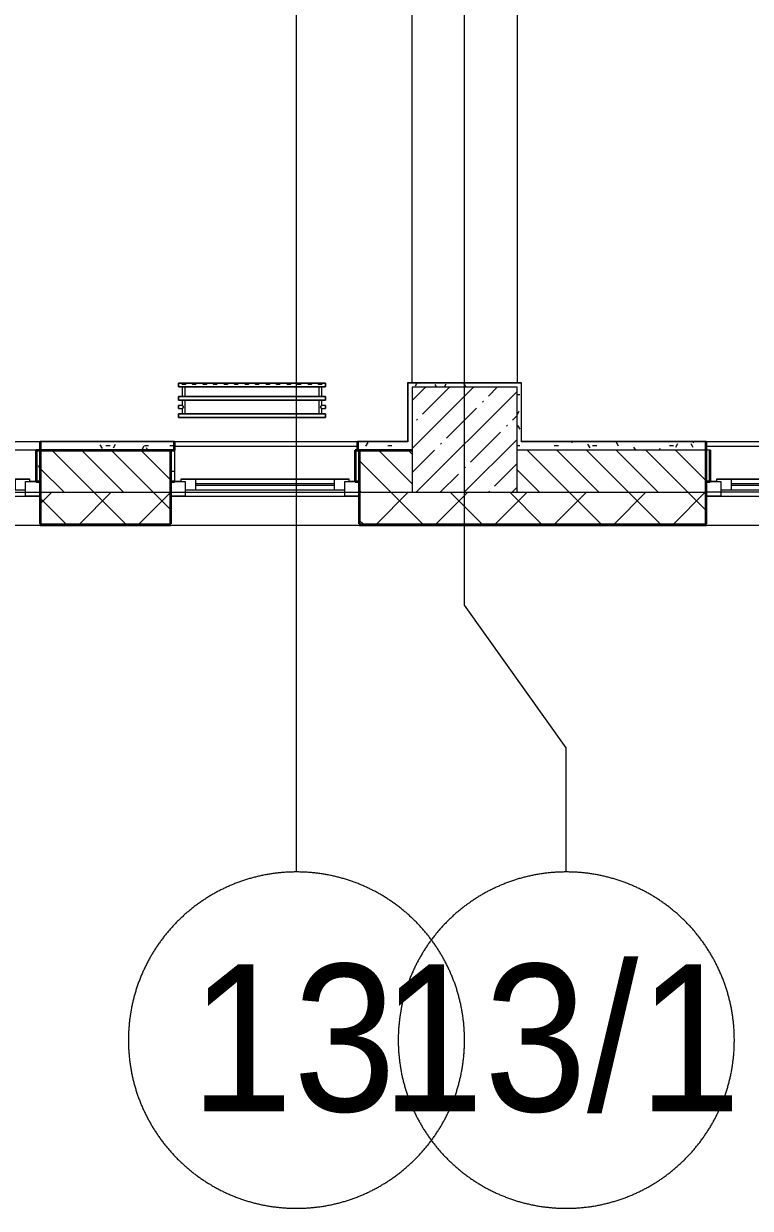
# Model space of a CAD drawing. Header units: millimetres. Extents: x 3914 to 443608, y -156176 to 78197.
# Drawn here: x 356481 to 359940, y -149483 to -143847 of the extents above; entities that cross this region are included whole.
import ezdxf

# ---------------------------------------------------------------- set-up
doc = ezdxf.new("R2010")
doc.units = ezdxf.units.MM
doc.linetypes.add('50_200_ШТРИХ_1Т_ш5_п1_п1_', pattern=[700, 500, -100, 0, -100])
for name, color, linetype, lineweight in [('A-FLOR', 7, 'Continuous', 9), ('A-GLAZ', 7, 'Continuous', 9), ('A-GLAZ-1', 7, 'Continuous', 5), ('A-WALL', 7, 'Continuous', 5), ('A-WALL-1', 7, 'Continuous', 35), ('I-WALL', 7, 'Continuous', 5), ('S-COLS', 7, 'Continuous', 9), ('S-COLS-1', 7, 'Continuous', 5), ('Оси', 7, 'Continuous', 9), ('Оси-1', 7, '50_200_ШТРИХ_1Т_ш5_п1_п1_', 9)]:
    doc.layers.add(name, color=color, linetype=linetype, lineweight=lineweight)
doc.layers.add('A-WALL-FNSH-1', color=9, linetype='Continuous', lineweight=5, true_color=0x808080)
doc.layers.add('M-EQPM-1', color=7, linetype='Continuous', lineweight=9, true_color=0xb2b2b2)
doc.styles.add('Arial', font='arial.ttf', dxfattribs={"width": 0.9, "height": 700})
pattern_1 = [(0, (315419.7, -145976.68), (243.84, 60.96), [20.117, -162.763, 20.117, -162.763, -975.36]), (0, (315419.7, -145976.68), (243.84, 60.96), [-365.76, 20.117, -345.643, 20.117, -162.763, -426.72]), (0, (315419.7, -145976.68), (243.84, 60.96), [-914.4, 20.117, -101.803, 20.117, -284.683]), (120, (315511.14, -145946.2), (-174.71291, 180.691634), [20.117, -162.763, 20.117, -162.763, -975.36]), (120, (315511.14, -145946.2), (-174.71291, 180.691634), [-365.76, 20.117, -345.643, 20.117, -162.763, -426.72]), (120, (315511.14, -145946.2), (-174.71291, 180.691634), [-914.4, 20.117, -101.803, 20.117, -284.683]), (240, (315541.62, -145824.28), (-69.12709, -241.651634), [20.117, -162.763, 20.117, -162.763, -975.36]), (240, (315541.62, -145824.28), (-69.12709, -241.651634), [-365.76, 20.117, -345.643, 20.117, -162.763, -426.72]), (240, (315541.62, -145824.28), (-69.12709, -241.651634), [-914.4, 20.117, -101.803, 20.117, -284.683])]

# ---------------------------------------------------------------- blocks, each defined once
blk = doc.blocks.new('BSC_Колонна _Прямоугольная - 500х500-V519-Объем проектирования 3 этажа')
at = {"layer": 'S-COLS-1'}
h = blk.add_hatch(dxfattribs=at)
h.set_pattern_fill('FP_12', color=256, style=0, pattern_type=2)
h.set_pattern_definition([(45, (-43160, -150), (-114.04925, 114.04925), []), (45, (-43045.95, -150), (-114.04925, 114.04925), [201.613, -40.323, 6.706, -33.617])])
h.paths.add_polyline_path([(-18.6, -250), (250, -250), (250, 250), (-250, 250), (-250, -250)])
for p, q in [((250, 250), (-250, 250)), ((-250, 250), (-250, -250)), ((250, -250), (250, 250)), ((-250, -250), (250, -250))]:
    blk.add_line(p, q, dxfattribs=at)
blk = doc.blocks.new('120_Окно_СКБ_2Ст - 120_Окно_СКБ_2Ст 3100х2500 _мал_створка слева_ 2-22446355-Объем проектирования 3 этажа')
at = {"layer": 'A-GLAZ'}
for p, q in [((-1550, -127), (-1550, -57)), ((-1550, -57), (-1480, -57)), ((-1480, -57), (-1480, -127)), ((650, -87), (-1480, -87)), ((-1480, -87), (-1480, -127)), ((-1430, -137), (-1430, -87)), ((600, -137), (600, -87)), ((650, -127), (650, -57)), ((650, -57), (720, -57)), ((650, -127), (650, -87)), ((720, -57), (720, -127)), ((1480, -87), (720, -87)), ((720, -87), (720, -127)), ((770, -137), (770, -87)), ((1430, -137), (1430, -87)), ((1480, -127), (1480, -57)), ((1480, -57), (1550, -57)), ((1480, -127), (1480, -87)), ((1550, -57), (1550, -127)), ((-1480, -127), (-1550, -127)), ((-1480, -127), (-1500, -127)), ((-1500, -127), (-1500, -137)), ((-1500, -137), (670, -137)), ((670, -137), (-1500, -137)), ((720, -127), (650, -127)), ((670, -127), (650, -127)), ((670, -137), (670, -127)), ((720, -127), (700, -127)), ((700, -127), (700, -137)), ((700, -137), (1500, -137)), ((1500, -137), (700, -137)), ((1550, -127), (1480, -127)), ((1500, -127), (1480, -127)), ((1500, -137), (1500, -127))]:
    blk.add_line(p, q, dxfattribs=at)
at = {"layer": 'A-GLAZ-1'}
for p, q in [((1550, -57), (-1550, -57)), ((-1430, -107), (600, -107)), ((770, -107), (1430, -107)), ((-1530, -127), (-1500, -127)), ((600, -117), (-1430, -117)), ((670, -127), (700, -127)), ((1430, -117), (770, -117)), ((1500, -127), (1530, -127))]:
    blk.add_line(p, q, dxfattribs=at)
blk = doc.blocks.new('120_Окно_СКБ_2Ст - 120_Окно_СКБ_2Ст 2100х2400 _мал створка справа_-V539-Объем проектирования 3 этажа')
at = {"layer": 'A-GLAZ'}
for p, q in [((-1050, -127), (-1050, -57)), ((-1050, -57), (-980, -57)), ((-980, -57), (-980, -127)), ((150, -87), (-980, -87)), ((-980, -87), (-980, -127)), ((-930, -137), (-930, -87)), ((100, -137), (100, -87)), ((150, -127), (150, -57)), ((150, -57), (220, -57)), ((150, -127), (150, -87)), ((220, -57), (220, -127)), ((980, -87), (220, -87)), ((220, -87), (220, -127)), ((270, -137), (270, -87)), ((930, -137), (930, -87)), ((980, -127), (980, -57)), ((980, -57), (1050, -57)), ((980, -127), (980, -87)), ((1050, -57), (1050, -127)), ((-980, -127), (-1050, -127)), ((-980, -127), (-1000, -127)), ((-1000, -127), (-1000, -137)), ((-1000, -137), (170, -137)), ((170, -137), (-1000, -137)), ((220, -127), (150, -127)), ((170, -127), (150, -127)), ((170, -137), (170, -127)), ((220, -127), (200, -127)), ((200, -127), (200, -137)), ((200, -137), (1000, -137)), ((1000, -137), (200, -137)), ((1050, -127), (980, -127)), ((1000, -127), (980, -127)), ((1000, -137), (1000, -127))]:
    blk.add_line(p, q, dxfattribs=at)
at = {"layer": 'A-GLAZ-1'}
for p, q in [((1050, -57), (-1050, -57)), ((-930, -107), (100, -107)), ((270, -107), (930, -107)), ((-1030, -127), (-1000, -127)), ((100, -117), (-930, -117)), ((170, -127), (200, -127)), ((930, -117), (270, -117)), ((1000, -127), (1030, -127))]:
    blk.add_line(p, q, dxfattribs=at)
blk = doc.blocks.new('120_Окно_СКБ_1Ст - 120_Окно_СКБ_1Ст 900х2500_h_-22445987-Объем проектирования 3 этажа')
at = {"layer": 'A-GLAZ'}
for p, q in [((-450, -127), (-450, -57)), ((-450, -57), (-380, -57)), ((-380, -57), (-380, -127)), ((380, -87), (-380, -87)), ((-380, -87), (-380, -127)), ((-330, -137), (-330, -87)), ((330, -137), (330, -87)), ((380, -127), (380, -57)), ((380, -57), (450, -57)), ((380, -127), (380, -87)), ((450, -57), (450, -127)), ((-380, -127), (-450, -127)), ((-380, -127), (-400, -127)), ((-400, -127), (-400, -137)), ((-400, -137), (400, -137)), ((400, -137), (-400, -137)), ((450, -127), (380, -127)), ((400, -127), (380, -127)), ((400, -137), (400, -127))]:
    blk.add_line(p, q, dxfattribs=at)
at = {"layer": 'A-GLAZ-1'}
for p, q in [((450, -57), (-450, -57)), ((-330, -107), (330, -107)), ((-430, -127), (-400, -127)), ((330, -117), (-330, -117)), ((400, -127), (430, -127))]:
    blk.add_line(p, q, dxfattribs=at)
blk = doc.blocks.new('radiator_prado_classic_z_tip_30_po exemplyaru - Classic Z Тип 30-500-V660-Объем проектирования 3 этажа')
at = {"layer": 'M-EQPM-1'}
for p, q in [((0, 228), (0, 210)), ((700, 228), (0, 228)), ((0, 210), (0, 228)), ((0, 228), (12.5, 228)), ((12.5, 228), (37.5, 228)), ((37.5, 228), (12.5, 228)), ((12.5, 228), (37.5, 228)), ((12.5, 228), (17.5, 223)), ((12.5, 228), (17.5, 223)), ((32.5, 223), (37.5, 228)), ((37.5, 228), (32.5, 223)), ((37.5, 228), (62.5, 228)), ((62.5, 228), (87.5, 228)), ((87.5, 228), (62.5, 228)), ((62.5, 228), (87.5, 228)), ((62.5, 228), (67.5, 223)), ((62.5, 228), (67.5, 223)), ((82.5, 223), (87.5, 228)), ((87.5, 228), (82.5, 223)), ((87.5, 228), (112.5, 228)), ((112.5, 228), (137.5, 228)), ((137.5, 228), (112.5, 228)), ((112.5, 228), (137.5, 228)), ((112.5, 228), (117.5, 223)), ((112.5, 228), (117.5, 223)), ((132.5, 223), (137.5, 228)), ((137.5, 228), (132.5, 223)), ((137.5, 228), (162.5, 228)), ((162.5, 228), (187.5, 228)), ((187.5, 228), (162.5, 228)), ((162.5, 228), (187.5, 228)), ((162.5, 228), (167.5, 223)), ((162.5, 228), (167.5, 223)), ((182.5, 223), (187.5, 228)), ((187.5, 228), (182.5, 223)), ((187.5, 228), (212.5, 228)), ((212.5, 228), (237.5, 228)), ((237.5, 228), (212.5, 228)), ((212.5, 228), (237.5, 228)), ((212.5, 228), (217.5, 223)), ((212.5, 228), (217.5, 223)), ((232.5, 223), (237.5, 228)), ((237.5, 228), (232.5, 223)), ((237.5, 228), (262.5, 228)), ((262.5, 228), (287.5, 228)), ((287.5, 228), (262.5, 228)), ((262.5, 228), (287.5, 228)), ((262.5, 228), (267.5, 223)), ((262.5, 228), (267.5, 223)), ((282.5, 223), (287.5, 228)), ((287.5, 228), (282.5, 223)), ((287.5, 228), (312.5, 228)), ((312.5, 228), (337.5, 228)), ((337.5, 228), (312.5, 228)), ((312.5, 228), (337.5, 228)), ((312.5, 228), (317.5, 223)), ((312.5, 228), (317.5, 223)), ((332.5, 223), (337.5, 228)), ((337.5, 228), (332.5, 223)), ((337.5, 228), (362.5, 228)), ((362.5, 228), (387.5, 228)), ((387.5, 228), (362.5, 228)), ((362.5, 228), (387.5, 228)), ((362.5, 228), (367.5, 223)), ((362.5, 228), (367.5, 223)), ((382.5, 223), (387.5, 228)), ((387.5, 228), (382.5, 223)), ((387.5, 228), (412.5, 228)), ((412.5, 228), (437.5, 228)), ((437.5, 228), (412.5, 228)), ((412.5, 228), (437.5, 228)), ((412.5, 228), (417.5, 223)), ((412.5, 228), (417.5, 223)), ((432.5, 223), (437.5, 228)), ((437.5, 228), (432.5, 223)), ((437.5, 228), (462.5, 228)), ((462.5, 228), (487.5, 228)), ((487.5, 228), (462.5, 228)), ((462.5, 228), (487.5, 228)), ((462.5, 228), (467.5, 223)), ((462.5, 228), (467.5, 223)), ((482.5, 223), (487.5, 228)), ((487.5, 228), (482.5, 223)), ((487.5, 228), (512.5, 228)), ((512.5, 228), (537.5, 228)), ((537.5, 228), (512.5, 228)), ((512.5, 228), (537.5, 228)), ((512.5, 228), (517.5, 223)), ((512.5, 228), (517.5, 223)), ((532.5, 223), (537.5, 228)), ((537.5, 228), (532.5, 223)), ((537.5, 228), (562.5, 228)), ((562.5, 228), (587.5, 228)), ((587.5, 228), (562.5, 228)), ((562.5, 228), (587.5, 228)), ((562.5, 228), (567.5, 223)), ((562.5, 228), (567.5, 223)), ((582.5, 223), (587.5, 228)), ((587.5, 228), (582.5, 223)), ((587.5, 228), (612.5, 228)), ((612.5, 228), (637.5, 228)), ((637.5, 228), (612.5, 228)), ((612.5, 228), (637.5, 228)), ((612.5, 228), (617.5, 223)), ((617.5, 223), (612.5, 228)), ((632.5, 223), (637.5, 228)), ((637.5, 228), (632.5, 223)), ((637.5, 228), (662.5, 228)), ((662.5, 228), (687.5, 228)), ((687.5, 228), (662.5, 228)), ((662.5, 228), (687.5, 228)), ((662.5, 228), (667.5, 223)), ((662.5, 228), (667.5, 223)), ((682.5, 223), (687.5, 228)), ((687.5, 228), (682.5, 223)), ((687.5, 228), (700, 228)), ((700, 210), (700, 228)), ((700, 228), (700, 210)), ((0, 210), (700, 210)), ((17.8, 210), (0, 210)), ((32.5, 223), (17.5, 223)), ((17.5, 223), (32.5, 223)), ((17.5, 210), (17.5, 164)), ((17.5, 210), (17.5, 164)), ((17.8, 210), (17.5, 210)), ((17.5, 210), (17.8, 210)), ((17.8, 210), (17.5, 210)), ((17.5, 210), (18.5, 210)), ((32.2, 210), (17.8, 210)), ((17.8, 210), (32.2, 210)), ((32.2, 210), (17.8, 210)), ((18.5, 210), (21.3, 210)), ((21.3, 210), (25, 210)), ((25, 210), (32.5, 210)), ((32.5, 210), (32.2, 210)), ((32.2, 210), (32.5, 210)), ((32.5, 210), (32.2, 210)), ((667.8, 210), (32.2, 210)), ((32.5, 164), (32.5, 210)), ((32.5, 164), (32.5, 210)), ((82.5, 223), (67.5, 223)), ((67.5, 223), (82.5, 223)), ((132.5, 223), (117.5, 223)), ((117.5, 223), (132.5, 223)), ((182.5, 223), (167.5, 223)), ((167.5, 223), (182.5, 223)), ((232.5, 223), (217.5, 223)), ((217.5, 223), (232.5, 223)), ((282.5, 223), (267.5, 223)), ((267.5, 223), (282.5, 223)), ((332.5, 223), (317.5, 223)), ((317.5, 223), (332.5, 223)), ((382.5, 223), (367.5, 223)), ((367.5, 223), (382.5, 223)), ((432.5, 223), (417.5, 223)), ((417.5, 223), (432.5, 223)), ((482.5, 223), (467.5, 223)), ((467.5, 223), (482.5, 223)), ((532.5, 223), (517.5, 223)), ((517.5, 223), (532.5, 223)), ((582.5, 223), (567.5, 223)), ((567.5, 223), (582.5, 223)), ((632.5, 223), (617.5, 223)), ((617.5, 223), (632.5, 223)), ((682.5, 223), (667.5, 223)), ((667.5, 223), (682.5, 223)), ((667.5, 210), (667.5, 164)), ((667.5, 210), (667.5, 164)), ((667.8, 210), (667.5, 210)), ((667.5, 210), (671.2, 210)), ((667.8, 210), (667.5, 210)), ((667.5, 210), (667.8, 210)), ((682.2, 210), (667.8, 210)), ((671.2, 210), (667.8, 210)), ((667.8, 210), (682.2, 210)), ((671.2, 210), (682.5, 210)), ((673.1, 210), (671.2, 210)), ((675, 210), (673.1, 210)), ((676.9, 210), (675, 210)), ((678.7, 210), (676.9, 210)), ((682.2, 210), (678.7, 210)), ((682.5, 210), (682.2, 210)), ((682.5, 210), (682.2, 210)), ((682.2, 210), (682.5, 210)), ((700, 210), (682.2, 210)), ((682.5, 164), (682.5, 210)), ((682.5, 164), (682.5, 210)), ((700, 164), (0, 164)), ((0, 164), (0, 146)), ((0, 146), (0, 164)), ((0, 164), (17.8, 164)), ((0, 146), (700, 146)), ((18.5, 146), (0, 146)), ((17.5, 121.5), (0, 121.5)), ((17.5, 121.5), (0, 121.5)), ((0, 121.5), (0, 120.5)), ((0, 106.5), (0, 121.5)), ((0, 120.5), (0, 107.5)), ((0, 120.5), (0, 119.3)), ((0, 114), (0, 120.5)), ((0, 120.5), (0, 120.5)), ((0, 119.3), (0, 117.8)), ((0, 117.8), (0, 114)), ((0, 114), (0, 110.3)), ((0, 110.3), (0, 114)), ((17.8, 164), (17.5, 164)), ((17.5, 164), (17.8, 164)), ((17.8, 164), (17.5, 164)), ((17.5, 164), (21.3, 164)), ((17.5, 146), (17.5, 121.5)), ((17.5, 146), (17.5, 121.5)), ((17.5, 146), (17.8, 146)), ((17.8, 146), (17.5, 146)), ((17.5, 146), (18.5, 146)), ((21.3, 146), (17.5, 146)), ((32.2, 164), (17.8, 164)), ((17.8, 164), (32.2, 164)), ((32.2, 164), (17.8, 164)), ((17.8, 146), (18.5, 146)), ((18.5, 146), (17.8, 146)), ((18.5, 146), (32.2, 146)), ((32.2, 146), (18.5, 146)), ((18.5, 146), (32.2, 146)), ((21.3, 164), (30.3, 164)), ((30.3, 146), (21.3, 146)), ((30.3, 164), (32.5, 164)), ((32.5, 146), (30.3, 146)), ((32.5, 164), (32.2, 164)), ((32.2, 164), (32.5, 164)), ((32.5, 164), (32.2, 164)), ((32.2, 164), (667.8, 164)), ((32.2, 146), (32.5, 146)), ((32.5, 146), (32.2, 146)), ((32.2, 146), (32.5, 146)), ((667.8, 146), (32.2, 146)), ((32.5, 82), (32.5, 146)), ((32.5, 82), (32.5, 146)), ((667.8, 164), (667.5, 164)), ((667.5, 164), (675, 164)), ((667.8, 164), (667.5, 164)), ((667.5, 164), (667.8, 164)), ((667.5, 146), (667.5, 82)), ((667.5, 146), (667.5, 82)), ((667.5, 146), (667.8, 146)), ((669.7, 146), (667.5, 146)), ((667.5, 146), (667.8, 146)), ((667.8, 146), (667.5, 146)), ((682.2, 164), (667.8, 164)), ((682.2, 164), (667.8, 164)), ((667.8, 164), (682.2, 164)), ((667.8, 146), (681.5, 146)), ((667.8, 146), (681.5, 146)), ((681.5, 146), (667.8, 146)), ((682.5, 146), (669.7, 146)), ((675, 164), (682.5, 164)), ((681.5, 146), (682.5, 146)), ((681.5, 146), (682.5, 146)), ((682.5, 146), (681.5, 146)), ((700, 146), (681.5, 146)), ((682.5, 164), (682.2, 164)), ((682.5, 164), (682.2, 164)), ((682.2, 164), (682.5, 164)), ((682.2, 164), (700, 164)), ((682.5, 121.5), (682.5, 146)), ((682.5, 121.5), (682.5, 146)), ((700, 121.5), (682.5, 121.5)), ((700, 121.5), (682.5, 121.5)), ((700, 146), (700, 164)), ((700, 164), (700, 146)), ((700, 121.5), (700, 106.5)), ((700, 120.5), (700, 121.5)), ((700, 121.5), (700, 120.5)), ((700, 120.5), (700, 121.5)), ((700, 114), (700, 120.5)), ((700, 120.5), (700, 107.5)), ((700, 107.5), (700, 120.5)), ((700, 107.5), (700, 114)), ((0, 110.3), (0, 108.7)), ((0, 107.5), (0, 110.3)), ((0, 108.7), (0, 107.5)), ((0, 107.5), (0, 106.5)), ((0, 107.5), (0, 107.5)), ((0, 106.5), (17.5, 106.5)), ((0, 106.5), (17.5, 106.5)), ((700, 82), (0, 82)), ((0, 82), (0, 64)), ((0, 64), (0, 82)), ((0, 82), (18.5, 82)), ((700, 64), (0, 64)), ((0, 64), (700, 64)), ((17.5, 106.5), (17.5, 82)), ((17.5, 106.5), (17.5, 82)), ((17.8, 82), (17.5, 82)), ((17.5, 82), (18.5, 82)), ((18.5, 82), (17.5, 82)), ((17.5, 82), (25, 82)), ((18.5, 82), (17.8, 82)), ((32.2, 82), (18.5, 82)), ((18.5, 82), (32.2, 82)), ((32.2, 82), (18.5, 82)), ((25, 82), (32.5, 82)), ((32.5, 82), (32.2, 82)), ((32.2, 82), (32.5, 82)), ((32.5, 82), (32.2, 82)), ((32.2, 82), (667.8, 82)), ((667.8, 82), (667.5, 82)), ((667.5, 82), (675, 82)), ((667.8, 82), (667.5, 82)), ((667.5, 82), (667.8, 82)), ((681.5, 82), (667.8, 82)), ((681.5, 82), (667.8, 82)), ((667.8, 82), (681.5, 82)), ((675, 82), (678.7, 82)), ((678.7, 82), (682.5, 82)), ((682.5, 82), (681.5, 82)), ((682.5, 82), (681.5, 82)), ((681.5, 82), (682.5, 82)), ((681.5, 82), (700, 82)), ((682.5, 82), (682.5, 106.5)), ((682.5, 106.5), (700, 106.5)), ((682.5, 82), (682.5, 106.5)), ((682.5, 106.5), (700, 106.5)), ((700, 106.5), (700, 107.5)), ((700, 107.5), (700, 106.5)), ((700, 106.5), (700, 107.5)), ((700, 64), (700, 82)), ((700, 82), (700, 64))]:
    blk.add_line(p, q, dxfattribs=at)
for points, knots in [([(18.5, 120.5), (18.4, 120.6), (18.3, 120.7), (18.1, 120.9), (17.9, 121.1), (17.8, 121.2), (17.7, 121.3), (17.5, 121.5), (17.5, 121.5), (17.5, 121.5)], [0.7142857, 0.7142857, 0.7142857, 0.7142857, 0.75, 0.7857143, 0.8214286, 0.8571429, 0.8928571, 0.9285714, 1, 1, 1, 1]), ([(17.5, 121.5), (17.5, 121.5), (17.5, 121.5), (17.7, 121.3), (17.8, 121.2), (17.9, 121.1), (18.1, 120.9), (18.3, 120.7), (18.4, 120.6), (18.5, 120.5)], [0, 0, 0, 0, 0.0714286, 0.1071429, 0.1428571, 0.1785714, 0.2142857, 0.25, 0.2857143, 0.2857143, 0.2857143, 0.2857143]), ([(17.5, 121.5), (17.5, 121.5), (17.5, 121.5), (17.7, 121.3), (17.8, 121.2), (17.9, 121.1), (18.1, 120.9), (18.3, 120.7), (18.4, 120.6), (18.5, 120.5)], [0, 0, 0, 0, 0.0714286, 0.1071429, 0.1428571, 0.1785714, 0.2142857, 0.25, 0.2857143, 0.2857143, 0.2857143, 0.2857143]), ([(25, 114), (24.5, 114.5), (23.6, 115.4), (22.4, 116.6), (21.6, 117.4), (21.1, 117.9), (20.8, 118.2), (20.5, 118.5), (20.2, 118.8), (19.8, 119.1), (19.6, 119.4), (19.3, 119.7), (19, 120), (18.7, 120.3), (18.5, 120.5), (18.3, 120.7), (18.1, 120.9), (17.9, 121.1), (17.8, 121.2), (17.7, 121.3), (17.5, 121.5), (17.5, 121.5), (17.5, 121.5)], [0, 0, 0, 0, 0.142857, 0.285714, 0.357143, 0.392857, 0.428571, 0.464286, 0.5, 0.535714, 0.571429, 0.607143, 0.642857, 0.678571, 0.714286, 0.75, 0.785714, 0.821429, 0.857143, 0.892857, 0.928571, 1, 1, 1, 1]), ([(17.5, 106.5), (17.5, 106.5), (17.5, 106.5), (17.7, 106.7), (17.8, 106.8), (17.9, 106.9), (18.1, 107.1), (18.3, 107.3), (18.5, 107.5), (18.7, 107.7), (19, 108), (19.3, 108.3), (19.6, 108.6), (19.8, 108.9), (20.3, 109.3), (20.7, 109.7), (21.1, 110.1), (21.6, 110.6), (22.4, 111.4), (23.6, 112.6), (24.5, 113.5), (25, 114)], [0, 0, 0, 0, 0.071429, 0.107143, 0.142857, 0.178571, 0.214286, 0.25, 0.285714, 0.321429, 0.357143, 0.392857, 0.428571, 0.464286, 0.5, 0.571429, 0.607143, 0.642857, 0.714286, 0.857143, 1, 1, 1, 1]), ([(22.1, 116.9), (21.9, 117.1), (21.6, 117.4), (21.1, 117.9), (20.8, 118.2), (20.5, 118.5), (20.2, 118.8), (19.9, 119.2), (19.7, 119.3), (19.6, 119.4)], [0.2857143, 0.2857143, 0.2857143, 0.2857143, 0.3571429, 0.3928571, 0.4285714, 0.4642857, 0.5, 0.5357143, 0.5714286, 0.5714286, 0.5714286, 0.5714286]), ([(19.6, 119.4), (19.7, 119.3), (19.9, 119.2), (20.3, 118.7), (20.7, 118.3), (21.1, 117.9), (21.6, 117.4), (21.9, 117.1), (22.1, 116.9)], [0.4285714, 0.4285714, 0.4285714, 0.4285714, 0.4642857, 0.5, 0.5714286, 0.6071429, 0.6428571, 0.7142857, 0.7142857, 0.7142857, 0.7142857]), ([(19.6, 119.4), (19.7, 119.3), (19.8, 119.1), (20.3, 118.7), (20.7, 118.3), (21.1, 117.9), (21.6, 117.4), (21.9, 117.1), (22.1, 116.9)], [0.4285714, 0.4285714, 0.4285714, 0.4285714, 0.4642857, 0.5, 0.5714286, 0.6071429, 0.6428571, 0.7142857, 0.7142857, 0.7142857, 0.7142857]), ([(675, 114), (675.5, 114.5), (676.4, 115.4), (677.6, 116.6), (678.4, 117.4), (678.9, 117.9), (679.2, 118.2), (679.5, 118.5), (679.8, 118.8), (680.1, 119.2), (680.4, 119.4), (680.7, 119.7), (681, 120), (681.3, 120.3), (681.5, 120.5), (681.7, 120.7), (681.9, 120.9), (682.1, 121.1), (682.2, 121.2), (682.3, 121.3), (682.5, 121.5), (682.5, 121.5), (682.5, 121.5)], [0, 0, 0, 0, 0.142857, 0.285714, 0.357143, 0.392857, 0.428571, 0.464286, 0.5, 0.535714, 0.571429, 0.607143, 0.642857, 0.678571, 0.714286, 0.75, 0.785714, 0.821429, 0.857143, 0.892857, 0.928571, 1, 1, 1, 1]), ([(682.5, 106.5), (682.5, 106.5), (682.5, 106.5), (682.3, 106.7), (682.2, 106.8), (682.1, 106.9), (681.9, 107.1), (681.7, 107.3), (681.5, 107.5), (681.3, 107.7), (681, 108), (680.7, 108.3), (680.4, 108.6), (680.1, 108.8), (679.7, 109.3), (679.3, 109.7), (678.9, 110.1), (678.4, 110.6), (677.6, 111.4), (676.4, 112.6), (675.5, 113.5), (675, 114)], [0, 0, 0, 0, 0.071429, 0.107143, 0.142857, 0.178571, 0.214286, 0.25, 0.285714, 0.321429, 0.357143, 0.392857, 0.428571, 0.464286, 0.5, 0.571429, 0.607143, 0.642857, 0.714286, 0.857143, 1, 1, 1, 1]), ([(680.4, 119.4), (680.3, 119.3), (680.1, 119.2), (679.7, 118.7), (679.3, 118.3), (678.9, 117.9), (678.4, 117.4), (678.1, 117.1), (677.9, 116.9)], [0.4285714, 0.4285714, 0.4285714, 0.4285714, 0.4642857, 0.5, 0.5714286, 0.6071429, 0.6428571, 0.7142857, 0.7142857, 0.7142857, 0.7142857]), ([(677.9, 116.9), (678.1, 117.1), (678.4, 117.4), (678.9, 117.9), (679.2, 118.2), (679.5, 118.5), (679.8, 118.8), (680.1, 119.2), (680.3, 119.3), (680.4, 119.4)], [0.2857143, 0.2857143, 0.2857143, 0.2857143, 0.3571429, 0.3928571, 0.4285714, 0.4642857, 0.5, 0.5357143, 0.5714286, 0.5714286, 0.5714286, 0.5714286]), ([(679.2, 118.2), (679.1, 118.1), (678.9, 117.9), (678.4, 117.4), (678.1, 117.1), (677.9, 116.9)], [0.5714286, 0.5714286, 0.5714286, 0.5714286, 0.6071429, 0.6428571, 0.7142857, 0.7142857, 0.7142857, 0.7142857]), ([(680.4, 119.4), (680.3, 119.3), (680.1, 119.2), (679.7, 118.7), (679.4, 118.4), (679.2, 118.2)], [0.4285714, 0.4285714, 0.4285714, 0.4285714, 0.4642857, 0.5, 0.5714286, 0.5714286, 0.5714286, 0.5714286]), ([(682.5, 121.5), (682.5, 121.5), (682.5, 121.5), (682.3, 121.3), (682.2, 121.2), (682.1, 121.1), (681.9, 120.9), (681.7, 120.7), (681.6, 120.6), (681.5, 120.5)], [0, 0, 0, 0, 0.0714286, 0.1071429, 0.1428571, 0.1785714, 0.2142857, 0.25, 0.2857143, 0.2857143, 0.2857143, 0.2857143]), ([(682.5, 121.5), (682.5, 121.5), (682.5, 121.5), (682.3, 121.3), (682.2, 121.2), (682.1, 121.1), (681.9, 120.9), (681.7, 120.7), (681.6, 120.6), (681.5, 120.5)], [0, 0, 0, 0, 0.0714286, 0.1071429, 0.1428571, 0.1785714, 0.2142857, 0.25, 0.2857143, 0.2857143, 0.2857143, 0.2857143]), ([(681.5, 120.5), (681.6, 120.6), (681.7, 120.7), (681.9, 120.9), (682.1, 121.1), (682.2, 121.2), (682.3, 121.3), (682.5, 121.5), (682.5, 121.5), (682.5, 121.5)], [0.7142857, 0.7142857, 0.7142857, 0.7142857, 0.75, 0.7857143, 0.8214286, 0.8571429, 0.8928571, 0.9285714, 1, 1, 1, 1]), ([(17.5, 106.5), (17.5, 106.5), (17.5, 106.5), (17.7, 106.7), (17.8, 106.8), (17.9, 106.9), (18.1, 107.1), (18.3, 107.3), (18.4, 107.4), (18.5, 107.5)], [0, 0, 0, 0, 0.0714286, 0.1071429, 0.1428571, 0.1785714, 0.2142857, 0.25, 0.2857143, 0.2857143, 0.2857143, 0.2857143]), ([(18.5, 107.5), (18.4, 107.4), (18.3, 107.3), (18.1, 107.1), (17.9, 106.9), (17.8, 106.8), (17.7, 106.7), (17.5, 106.5), (17.5, 106.5), (17.5, 106.5)], [0.7142857, 0.7142857, 0.7142857, 0.7142857, 0.75, 0.7857143, 0.8214286, 0.8571429, 0.8928571, 0.9285714, 1, 1, 1, 1]), ([(18.5, 107.5), (18.4, 107.4), (18.3, 107.3), (18.1, 107.1), (17.9, 106.9), (17.8, 106.8), (17.7, 106.7), (17.5, 106.5), (17.5, 106.5), (17.5, 106.5)], [0.7142857, 0.7142857, 0.7142857, 0.7142857, 0.75, 0.7857143, 0.8214286, 0.8571429, 0.8928571, 0.9285714, 1, 1, 1, 1]), ([(19.6, 108.6), (19.7, 108.7), (19.9, 108.8), (20.3, 109.3), (20.7, 109.7), (21.1, 110.1), (21.6, 110.6), (21.9, 110.9), (22.1, 111.1)], [0.4285714, 0.4285714, 0.4285714, 0.4285714, 0.4642857, 0.5, 0.5714286, 0.6071429, 0.6428571, 0.7142857, 0.7142857, 0.7142857, 0.7142857]), ([(22.1, 111.1), (21.9, 110.9), (21.6, 110.6), (21.1, 110.1), (20.8, 109.8), (20.5, 109.5), (20.2, 109.2), (19.9, 108.8), (19.7, 108.7), (19.6, 108.6)], [0.2857143, 0.2857143, 0.2857143, 0.2857143, 0.3571429, 0.3928571, 0.4285714, 0.4642857, 0.5, 0.5357143, 0.5714286, 0.5714286, 0.5714286, 0.5714286]), ([(22.1, 111.1), (21.9, 110.9), (21.6, 110.6), (21.1, 110.1), (20.8, 109.8), (20.5, 109.5), (20.2, 109.2), (19.8, 108.9), (19.7, 108.7), (19.6, 108.6)], [0.2857143, 0.2857143, 0.2857143, 0.2857143, 0.3571429, 0.3928571, 0.4285714, 0.4642857, 0.5, 0.5357143, 0.5714286, 0.5714286, 0.5714286, 0.5714286]), ([(677.9, 111.1), (678.1, 110.9), (678.4, 110.6), (678.9, 110.1), (679.2, 109.8), (679.5, 109.5), (679.8, 109.2), (680.1, 108.8), (680.3, 108.7), (680.4, 108.6)], [0.2857143, 0.2857143, 0.2857143, 0.2857143, 0.3571429, 0.3928571, 0.4285714, 0.4642857, 0.5, 0.5357143, 0.5714286, 0.5714286, 0.5714286, 0.5714286]), ([(677.9, 111.1), (678.1, 110.9), (678.4, 110.6), (678.9, 110.1), (679.2, 109.8), (679.5, 109.5), (679.8, 109.2), (680.1, 108.8), (680.3, 108.7), (680.4, 108.6)], [0.2857143, 0.2857143, 0.2857143, 0.2857143, 0.3571429, 0.3928571, 0.4285714, 0.4642857, 0.5, 0.5357143, 0.5714286, 0.5714286, 0.5714286, 0.5714286]), ([(680.4, 108.6), (680.3, 108.7), (680.1, 108.8), (679.7, 109.3), (679.3, 109.7), (678.9, 110.1), (678.4, 110.6), (678.1, 110.9), (677.9, 111.1)], [0.4285714, 0.4285714, 0.4285714, 0.4285714, 0.4642857, 0.5, 0.5714286, 0.6071429, 0.6428571, 0.7142857, 0.7142857, 0.7142857, 0.7142857]), ([(681.5, 107.5), (681.6, 107.4), (681.7, 107.3), (681.9, 107.1), (682.1, 106.9), (682.2, 106.8), (682.3, 106.7), (682.5, 106.5), (682.5, 106.5), (682.5, 106.5)], [0.7142857, 0.7142857, 0.7142857, 0.7142857, 0.75, 0.7857143, 0.8214286, 0.8571429, 0.8928571, 0.9285714, 1, 1, 1, 1]), ([(681.5, 107.5), (681.6, 107.4), (681.7, 107.3), (681.9, 107.1), (682.1, 106.9), (682.2, 106.8), (682.3, 106.7), (682.5, 106.5), (682.5, 106.5), (682.5, 106.5)], [0.7142857, 0.7142857, 0.7142857, 0.7142857, 0.75, 0.7857143, 0.8214286, 0.8571429, 0.8928571, 0.9285714, 1, 1, 1, 1]), ([(682.5, 106.5), (682.5, 106.5), (682.5, 106.5), (682.3, 106.7), (682.2, 106.8), (682.1, 106.9), (681.9, 107.1), (681.7, 107.3), (681.6, 107.4), (681.5, 107.5)], [0, 0, 0, 0, 0.0714286, 0.1071429, 0.1428571, 0.1785714, 0.2142857, 0.25, 0.2857143, 0.2857143, 0.2857143, 0.2857143])]:
    blk.add_open_spline(points, degree=3, knots=knots, dxfattribs=at)
for points in [[(19.6, 119.4), (19.5, 119.5), (19.3, 119.7), (19, 120), (18.7, 120.3), (18.6, 120.4), (18.5, 120.5)], [(18.5, 120.5), (18.6, 120.4), (18.7, 120.3), (19, 120), (19.3, 119.7), (19.5, 119.5), (19.6, 119.4)], [(18.5, 120.5), (18.6, 120.4), (18.7, 120.3), (19, 120), (19.3, 119.7), (19.5, 119.5), (19.6, 119.4)], [(25, 114), (24.5, 114.5), (23.6, 115.4), (22.6, 116.4), (22.1, 116.9)], [(22.1, 116.9), (22.6, 116.4), (23.1, 115.9), (23.6, 115.4)], [(22.1, 116.9), (22.6, 116.4), (23.6, 115.4), (24.5, 114.5), (25, 114)], [(22.1, 111.1), (22.6, 111.6), (23.6, 112.6), (24.5, 113.5), (25, 114)], [(25, 114), (24.5, 113.5), (23.6, 112.6), (22.6, 111.6), (22.1, 111.1)], [(23.6, 115.4), (24, 115), (24.5, 114.5), (25, 114)], [(25, 114), (24.5, 113.5), (24, 113), (23.6, 112.6)], [(677.9, 116.9), (677.4, 116.4), (676.4, 115.4), (675.5, 114.5), (675, 114)], [(677.9, 116.9), (677.4, 116.4), (676.4, 115.4), (675.5, 114.5), (675, 114)], [(675, 114), (675.5, 114.5), (676.4, 115.4), (677.4, 116.4), (677.9, 116.9)], [(675, 114), (675.5, 113.5), (676.4, 112.6), (677.4, 111.6), (677.9, 111.1)], [(675, 114), (675.5, 113.5), (676.4, 112.6), (677.4, 111.6), (677.9, 111.1)], [(677.9, 111.1), (677.4, 111.6), (676.4, 112.6), (675.5, 113.5), (675, 114)], [(681.5, 120.5), (681.4, 120.4), (681.3, 120.3), (681, 120), (680.7, 119.7), (680.5, 119.5), (680.4, 119.4)], [(681.5, 120.5), (681.4, 120.4), (681.3, 120.3), (681, 120), (680.7, 119.7), (680.5, 119.5), (680.4, 119.4)], [(680.4, 119.4), (680.5, 119.5), (680.7, 119.7), (681, 120), (681.3, 120.3), (681.4, 120.4), (681.5, 120.5)], [(18.5, 107.5), (18.6, 107.6), (18.7, 107.7), (19, 108), (19.3, 108.3), (19.5, 108.5), (19.6, 108.6)], [(19.6, 108.6), (19.5, 108.5), (19.3, 108.3), (19, 108), (18.7, 107.7), (18.6, 107.6), (18.5, 107.5)], [(19.6, 108.6), (19.5, 108.5), (19.3, 108.3), (19, 108), (18.7, 107.7), (18.6, 107.6), (18.5, 107.5)], [(23.6, 112.6), (23.1, 112.1), (22.6, 111.6), (22.1, 111.1)], [(680.4, 108.6), (680.5, 108.5), (680.7, 108.3), (681, 108), (681.3, 107.7), (681.4, 107.6), (681.5, 107.5)], [(680.4, 108.6), (680.5, 108.5), (680.7, 108.3), (681, 108), (681.3, 107.7), (681.4, 107.6), (681.5, 107.5)], [(681.5, 107.5), (681.4, 107.6), (681.3, 107.7), (681, 108), (680.7, 108.3), (680.5, 108.5), (680.4, 108.6)]]:
    blk.add_open_spline(points, degree=3, dxfattribs=at)
blk = doc.blocks.new('Ось сетки - D8-29747960-Объем проектирования 3 этажа')
at = {"layer": 'Оси-1'}
for start, end in [(360, 180), (180, 360)]:
    blk.add_arc((0, 0), 4, start, end, dxfattribs=at)

msp = doc.modelspace()

# ---------------------------------------------------------------- hatches: boundary and pattern name
at = {"layer": 'A-WALL'}
h = msp.add_hatch(dxfattribs=at)
h.set_pattern_fill('FP_2', color=256, style=0, pattern_type=2)
h.set_pattern_definition([(135, (315419.7, -145976.68), (-70.71068, -70.71068), [])])
h.paths.add_polyline_path([(380738.5, -146076.7), (380829.7, -146076.7), (380829.7, -145876.7), (380579.7, -145876.7), (380579.7, -146076.7), (380720.6, -146076.7)])
h.paths.add_polyline_path([(368079.7, -146076.7), (368079.1, -145876.7), (367829.7, -145876.7), (367829.7, -146076.7), (368079.1, -146076.7)])
h.paths.add_polyline_path([(366429.7, -146076.7), (366429.7, -145876.7), (365679.7, -145876.7), (365679.7, -146076.7), (366175.5, -146076.7)])
h.paths.add_polyline_path([(370179.7, -146076.7), (370929.7, -146076.7), (370929.7, -145876.7), (370179.7, -145876.7)])
h.paths.add_polyline_path([(379129.7, -146076.7), (379679.7, -146076.7), (379679.7, -145876.7), (379129.7, -145876.7)])
h.paths.add_polyline_path([(377029.7, -146076.7), (377029.7, -145876.7), (376829.7, -145876.7), (376829.7, -146076.7)])
h.paths.add_polyline_path([(357179.7, -146076.7), (357179.7, -145876.7), (356559.7, -145876.7), (356559.7, -146076.7)])
h.paths.add_polyline_path([(358329.7, -146076.7), (358329.7, -145876.7), (358079.7, -145876.7), (358079.7, -146076.7)])
h.paths.add_polyline_path([(373229.7, -146076.7), (373229.7, -145876.7), (372329.7, -145876.7), (372329.7, -146076.7), (372702.2, -146076.7)])
h.paths.add_polyline_path([(358829.7, -146076.7), (359729.7, -146076.7), (359729.7, -145876.7), (358829.7, -145876.7), (358829.7, -145881.9)])
h.paths.add_polyline_path([(363329.7, -146076.7), (363579.7, -146076.7), (363579.7, -145876.7), (363329.7, -145876.7)])
h.paths.add_polyline_path([(353959.7, -146076.7), (353959.7, -145876.7), (353909.7, -145876.7), (353909.7, -146076.7)])
h.paths.add_polyline_path([(353409.7, -146076.7), (353409.7, -145876.7), (352842.7, -145876.7), (352842.7, -146076.7), (353122.2, -146076.7)])
h.paths.add_polyline_path([(351389.7, -146076.7), (351942.7, -146076.7), (351942.7, -145876.7), (351389.7, -145876.7), (351389.7, -146024.7)])
h.paths.add_polyline_path([(341829.4, -146076.7), (341829.4, -145876.7), (341579.7, -145876.7), (341579.7, -146076.7)])
h.paths.add_polyline_path([(334779.7, -146076.7), (336129.7, -146076.7), (336129.7, -145876.7), (334779.7, -145876.7), (334779.7, -145990.6)])
h.paths.add_polyline_path([(337929.7, -146076.7), (338129.7, -146076.7), (338129.7, -145876.7), (337929.7, -145876.7), (337929.7, -146068.6)])
h.paths.add_polyline_path([(345229.4, -146076.7), (345402.5, -146076.7), (345402.5, -145876.7), (345229.4, -145876.7), (345229.4, -146046.8)])
h.paths.add_polyline_path([(346302.5, -146076.7), (347529.7, -146076.7), (347529.7, -145876.7), (346302.5, -145876.7), (346302.5, -146022.4)])
h.paths.add_polyline_path([(349289.7, -146076.7), (349289.7, -145876.7), (349029.7, -145876.7), (349029.7, -146076.7), (349049.7, -146076.7)])
h.paths.add_polyline_path([(340979.7, -146076.7), (340979.7, -145876.7), (340229.7, -145876.7), (340229.7, -146076.7)])
h.paths.add_polyline_path([(337329.7, -146076.7), (337329.7, -145876.7), (337029.7, -145876.7), (337029.7, -146076.7)])
h.paths.add_polyline_path([(330279.7, -146076.7), (331029.7, -146076.7), (331029.7, -145876.7), (330279.7, -145876.7)])
h.paths.add_polyline_path([(332079.7, -146076.7), (332079.7, -145876.7), (331929.7, -145876.7), (331929.7, -146076.7)])
h.paths.add_polyline_path([(325779.4, -146076.7), (326529.7, -146076.7), (326529.7, -145876.7), (325779.4, -145876.7)])
h.paths.add_polyline_path([(327559.7, -146076.7), (327579.7, -146076.7), (327579.7, -145876.7), (327429.7, -145876.7), (327429.7, -146076.7)])
h.paths.add_polyline_path([(322664.5, -146076.7), (323079.7, -146076.7), (323079.7, -145876.7), (322249.7, -145876.7), (322249.7, -146076.7)])
h = msp.add_hatch(dxfattribs=at)
h.set_pattern_fill('FP_24', color=256, style=0, pattern_type=2)
h.set_pattern_definition([(45, (315419.7, -145976.68), (-141.42136, 141.42136), []), (135, (315419.7, -145976.68), (-141.42136, -141.42136), [])])
h.paths.add_polyline_path([(370179.7, -146226.7), (370929.7, -146226.7), (370929.7, -146076.7), (370179.7, -146076.7), (370179.7, -146094.7)])
h.paths.add_polyline_path([(372046.8, -146226.7), (372046.8, -146076.7), (371829.7, -146076.7), (371829.7, -146226.7)])
h.paths.add_polyline_path([(362912.2, -146226.7), (363579.7, -146226.7), (363579.7, -146076.7), (362829.7, -146076.7), (362829.7, -146226.7)])
h.paths.add_polyline_path([(365679.7, -146226.7), (366429.7, -146226.7), (366429.7, -146076.7), (365679.7, -146076.7), (365679.7, -146094.7)])
h.paths.add_polyline_path([(367329.7, -146226.7), (368079.7, -146226.7), (368079.1, -146076.7), (367329.7, -146076.7)])
h.paths.add_polyline_path([(358829.7, -146226.7), (359729.7, -146226.7), (359729.7, -146076.7), (358079.7, -146076.7), (358079.7, -146226.7), (358561.1, -146226.7)])
h.paths.add_polyline_path([(353689.7, -146226.7), (354459.7, -146226.7), (354459.7, -146076.7), (352842.7, -146076.7), (352842.7, -146226.7), (353409.7, -146226.7)])
h.paths.add_polyline_path([(356559.7, -146226.7), (357179.7, -146226.7), (357179.7, -146076.7), (356559.7, -146076.7), (356559.7, -146094.7)])
h.paths.add_polyline_path([(349029.7, -146226.7), (349289.7, -146226.7), (349289.7, -146076.7), (348429.7, -146076.7), (348429.7, -146226.7), (348771.1, -146226.7)])
h.paths.add_polyline_path([(351490.5, -146226.7), (351942.7, -146226.7), (351942.7, -146076.7), (351389.7, -146076.7), (351389.7, -146226.7)])
h.paths.add_polyline_path([(346302.5, -146226.7), (347529.7, -146226.7), (347529.7, -146076.7), (346302.5, -146076.7)])
h.paths.add_polyline_path([(345402.5, -146226.7), (345402.5, -146076.7), (344629.4, -146076.7), (344629.4, -146226.7), (345229.4, -146226.7)])
h.paths.add_polyline_path([(337893.3, -146226.7), (338129.7, -146226.7), (338129.7, -146076.7), (337029.7, -146076.7), (337029.7, -146226.7), (337329.7, -146226.7)])
h.paths.add_polyline_path([(340229.7, -146226.7), (341829.4, -146226.7), (341829.4, -146076.7), (340229.7, -146076.7), (340229.7, -146125.4)])
h.paths.add_polyline_path([(331929.7, -146226.7), (332679.7, -146226.7), (332679.7, -146076.7), (331929.7, -146076.7)])
h.paths.add_polyline_path([(336129.7, -146226.7), (336129.7, -146076.7), (334779.7, -146076.7), (334779.7, -146226.7)])
h.paths.add_polyline_path([(325927.8, -146226.7), (326529.7, -146226.7), (326529.7, -146076.7), (325779.4, -146076.7), (325779.4, -146226.7)])
h.paths.add_polyline_path([(327579.7, -146226.7), (328179.7, -146226.7), (328179.7, -146076.7), (327429.7, -146076.7), (327429.7, -146226.7)])
h.paths.add_polyline_path([(331029.7, -146226.7), (331029.7, -146076.7), (330279.7, -146076.7), (330279.7, -146226.7)])
h.paths.add_polyline_path([(322664.5, -146226.7), (323679.4, -146226.7), (323679.4, -146076.7), (322249.7, -146076.7), (322249.7, -146226.7)])
h.paths.add_polyline_path([(315516.1, -146226.7), (319149.7, -146226.7), (319149.7, -146076.7), (315159.7, -146076.7), (315159.7, -146226.7), (315309.7, -146226.7)])
at = {"layer": 'I-WALL'}
h = msp.add_hatch(dxfattribs=at)
h.set_pattern_fill('FP_191', color=256, style=0, pattern_type=2)
h.set_pattern_definition(pattern_1)
h.paths.add_polyline_path([(358829.7, -145576.7), (358849.7, -145576.7), (358849.7, -145556.7), (358329.7, -145556.7), (358329.7, -145576.7), (358561.1, -145576.7)])
h = msp.add_hatch(dxfattribs=at)
h.set_pattern_fill('FP_191', color=256, style=0, pattern_type=2)
h.set_pattern_definition(pattern_1)
h.paths.add_polyline_path([(358829.7, -145876.7), (358849.7, -145876.7), (358849.7, -145836.7), (358831.7, -145872.6)])
h.paths.add_polyline_path([(358829.7, -145876.7), (358849.7, -145835.7), (358849.7, -145576.7), (358829.7, -145576.7), (358829.7, -145872.1)])
h = msp.add_hatch(dxfattribs=at)
h.set_pattern_fill('FP_191', color=256, style=0, pattern_type=2)
h.set_pattern_definition(pattern_1)
h.paths.add_polyline_path([(358329.7, -145876.7), (358329.7, -145836.7), (358069.7, -145836.7), (358069.7, -145876.7), (358079.7, -145876.7)])
h.paths.add_polyline_path([(357199.7, -145876.7), (357199.7, -145836.7), (356559.7, -145836.7), (356559.7, -145876.7), (357179.7, -145876.7)])
h = msp.add_hatch(dxfattribs=at)
h.set_pattern_fill('FP_191', color=256, style=0, pattern_type=2)
h.set_pattern_definition(pattern_1)
h.paths.add_polyline_path([(362829.7, -145876.7), (362829.7, -145836.7), (362809.7, -145836.7), (362809.7, -145876.7)])
h.paths.add_polyline_path([(359729.7, -145876.7), (359729.7, -145836.7), (358849.7, -145836.7), (358849.7, -145876.7)])
h = msp.add_hatch(dxfattribs=at)
h.set_pattern_fill('FP_191', color=256, style=0, pattern_type=2)
h.set_pattern_definition(pattern_1)
h.paths.add_polyline_path([(356539.7, -146024.7), (356559.7, -146024.7), (356559.7, -145876.7), (356539.7, -145877.9), (356539.7, -146014.7)])
h = msp.add_hatch(dxfattribs=at)
h.set_pattern_fill('FP_191', color=256, style=0, pattern_type=2)
h.set_pattern_definition(pattern_1)
h.paths.add_polyline_path([(357179.7, -146024.7), (357199.7, -146024.7), (357199.7, -145876.7), (357179.7, -145876.7)])
h = msp.add_hatch(dxfattribs=at)
h.set_pattern_fill('FP_191', color=256, style=0, pattern_type=2)
h.set_pattern_definition(pattern_1)
h.paths.add_polyline_path([(358069.7, -146024.7), (358079.7, -146024.7), (358079.7, -145876.7), (358059.7, -145878.7), (358059.7, -146024.7)])

# ---------------------------------------------------------------- linework, layer by layer
at = {"layer": 'A-FLOR'}
for p, q in [((358329.7, -145556.7), (358329.7, -138926.7)), ((358829.7, -138926.7), (358829.7, -145556.7)), ((358849.7, -145556.7), (358309.7, -145556.7)), ((358309.7, -145556.7), (358309.7, -145835.7)), ((358309.7, -145836.7), (354480.7, -145836.7)), ((362809.7, -145836.7), (358849.7, -145836.7))]:
    msp.add_line(p, q, dxfattribs=at)
at = {"layer": 'A-WALL'}
for p, q in [((358849.7, -145556.7), (358849.7, -145836.7)), ((358309.7, -145835.7), (358309.7, -145836.7)), ((359749.7, -145876.7), (358829.7, -145876.7)), ((354459.7, -146076.7), (358329.7, -146076.7)), ((358829.7, -146076.7), (359729.7, -146076.7)), ((356559.7, -146234.7), (354459.7, -146234.7)), ((356559.7, -146226.7), (357179.7, -146226.7)), ((356559.7, -146229.7), (357179.7, -146229.7)), ((358079.7, -146234.7), (357179.7, -146234.7)), ((358079.7, -146226.7), (359729.7, -146226.7)), ((358079.7, -146229.7), (359729.7, -146229.7)), ((362829.7, -146234.7), (359729.7, -146234.7))]:
    msp.add_line(p, q, dxfattribs=at)
at = {"layer": 'A-WALL-1'}
for p, q in [((356559.7, -145836.7), (356559.7, -146226.7)), ((357199.7, -145876.7), (357199.7, -145836.7)), ((358069.7, -145836.7), (358069.7, -145876.7)), ((359729.7, -146226.7), (359729.7, -145836.7)), ((356539.7, -145876.7), (357199.7, -145876.7)), ((356539.7, -145876.7), (356539.7, -146024.7)), ((357179.7, -145876.7), (357179.7, -146226.7)), ((358059.7, -145876.7), (358329.7, -145876.7)), ((358059.7, -145876.7), (358059.7, -146024.7)), ((358079.7, -146226.7), (358079.7, -145876.7)), ((359749.7, -146024.7), (359749.7, -145876.7)), ((356539.7, -146024.7), (356559.7, -146024.7)), ((357179.7, -146024.7), (357199.7, -146024.7)), ((358059.7, -146024.7), (358079.7, -146024.7)), ((359729.7, -146024.7), (359749.7, -146024.7))]:
    msp.add_line(p, q, dxfattribs=at)
at = {"layer": 'A-WALL-FNSH-1'}
for p, q in [((358850.7, -145555.7), (358308.7, -145555.7)), ((358308.7, -145555.7), (358308.7, -145835.7)), ((358850.7, -145835.7), (358850.7, -145555.7)), ((357199.7, -145835.7), (356559.7, -145835.7)), ((356559.7, -145835.7), (356559.7, -145836.7)), ((357199.7, -145836.7), (357199.7, -145835.7)), ((358308.7, -145835.7), (358069.7, -145835.7)), ((358069.7, -145835.7), (358069.7, -145836.7)), ((359729.7, -145835.7), (358850.7, -145835.7)), ((359729.7, -145836.7), (359729.7, -145835.7)), ((356539.7, -145876.7), (356538.7, -145876.7)), ((356538.7, -145876.7), (356538.7, -146024.7)), ((357200.7, -145876.7), (357199.7, -145876.7)), ((357199.7, -145876.7), (357199.7, -146024.7)), ((357200.7, -146024.7), (357200.7, -145876.7)), ((358059.7, -145876.7), (358058.7, -145876.7)), ((358058.7, -145876.7), (358058.7, -146024.7)), ((359750.7, -145876.7), (359749.7, -145876.7)), ((359750.7, -146024.7), (359750.7, -145876.7)), ((356538.7, -146024.7), (356539.7, -146024.7)), ((357199.7, -146024.7), (357200.7, -146024.7)), ((358058.7, -146024.7), (358059.7, -146024.7)), ((359749.7, -146024.7), (359750.7, -146024.7)), ((356559.7, -146226.7), (356559.7, -146234.7)), ((356559.7, -146234.7), (357179.7, -146234.7)), ((357179.7, -146234.7), (357179.7, -146226.7)), ((358079.7, -146226.7), (358079.7, -146234.7)), ((358079.7, -146234.7), (359729.7, -146234.7)), ((359729.7, -146234.7), (359729.7, -146226.7))]:
    msp.add_line(p, q, dxfattribs=at)
at = {"layer": 'I-WALL'}
for p, q in [((354480.7, -145835.7), (356559.7, -145835.7)), ((357199.7, -145835.7), (358069.7, -145835.7)), ((359729.7, -145835.7), (362808.7, -145835.7)), ((356538.7, -145876.7), (354480.7, -145876.7)), ((357199.7, -145856.7), (358069.7, -145856.7)), ((359729.7, -145856.7), (362809.7, -145856.7)), ((362829.7, -146076.7), (359729.7, -146076.7))]:
    msp.add_line(p, q, dxfattribs=at)
at = {"layer": 'Оси'}
for points in [[(357779.7, -147882.9), (357779.7, -142882.9), (357779.7, -123578.6), (357779.7, -118578.6)], [(359064.1, -147882.9), (359064.1, -147293), (358579.7, -146612.9), (358579.7, -141612.9), (358579.7, -123578.6), (358579.7, -118578.6)]]:
    msp.add_lwpolyline(points, dxfattribs=at)

# ---------------------------------------------------------------- block references
at = {"layer": 'A-GLAZ', "color": 3, "rotation": 180}
for name, p in [('120_Окно_СКБ_2Ст - 120_Окно_СКБ_2Ст 2100х2400 _мал створка справа_-V539-Объем проектирования 3 этажа', (355509.7, -146151.7)), ('120_Окно_СКБ_1Ст - 120_Окно_СКБ_1Ст 900х2500_h_-22445987-Объем проектирования 3 этажа', (357629.7, -146151.7)), ('120_Окно_СКБ_2Ст - 120_Окно_СКБ_2Ст 3100х2500 _мал_створка слева_ 2-22446355-Объем проектирования 3 этажа', (361279.7, -146151.7))]:
    msp.add_blockref(name, p, dxfattribs=at)
at = {"layer": 'M-EQPM-1'}
msp.add_blockref('radiator_prado_classic_z_tip_30_po exemplyaru - Classic Z Тип 30-500-V660-Объем проектирования 3 этажа', (357217.9, -145784.7), dxfattribs=at)
at = {"layer": 'S-COLS'}
msp.add_blockref('BSC_Колонна _Прямоугольная - 500х500-V519-Объем проектирования 3 этажа', (358579.7, -145826.7), dxfattribs=at)
at = {"layer": 'Оси-1', "xscale": 199.9999999999999, "yscale": 199.9999999999999, "zscale": 199.9999999999999}
for p in [(357779.7, -148682.9), (359064.1, -148682.9)]:
    msp.add_blockref('Ось сетки - D8-29747960-Объем проектирования 3 этажа', p, dxfattribs=at)

# ---------------------------------------------------------------- texts
at = {"layer": 'Оси', "char_height": 700, "attachment_point": 1, "style": 'Arial'}
for s, insert, width in [('13', (357274.5, -148321.6), 1212.151), ('13/1', (358183.5, -148321.6), 2121.265)]:
    msp.add_mtext(s, dxfattribs=dict(at, insert=insert, width=width))

doc.saveas('drawing.dxf')
